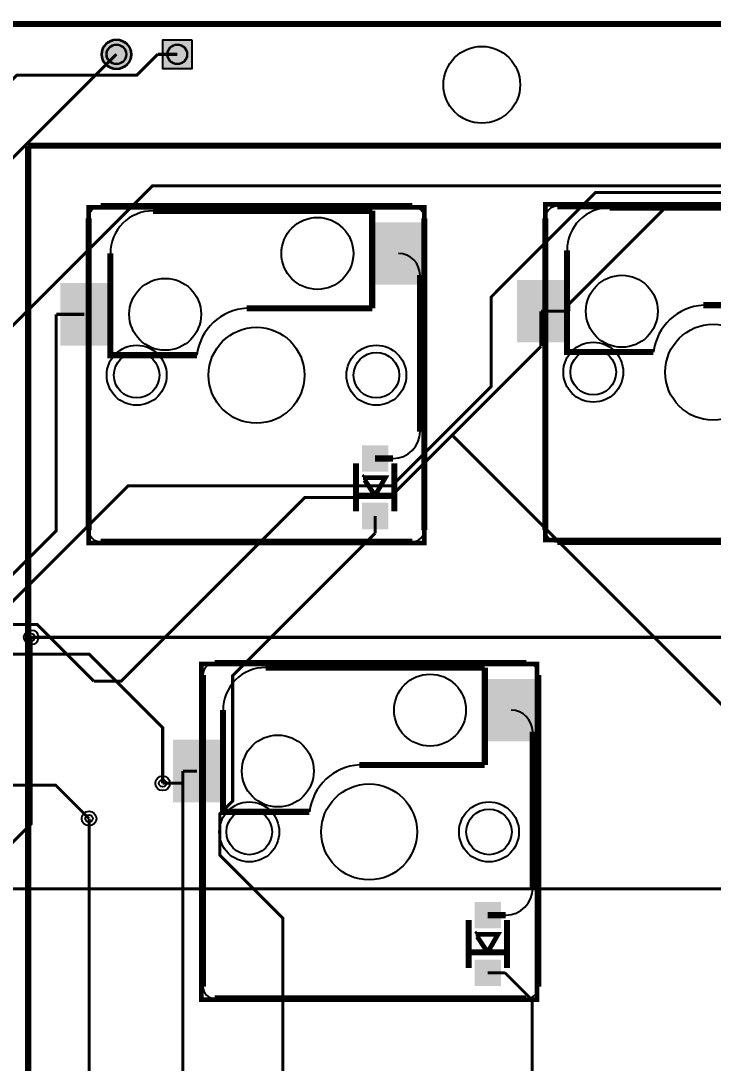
# Model space of a CAD drawing. Header units: millimetres. Extents: x -34 to 290, y -3 to 102.
# Drawn here: x 1.09 to 29.97, y 56.98 to 100.46 of the extents above; entities that cross this region are included whole.
import ezdxf

# ---------------------------------------------------------------- set-up
doc = ezdxf.new("R2010")
doc.units = ezdxf.units.MM
for name, color, linetype, true_color in [('BoardOutLine', 6, 'Continuous', 0xff00ff), ('BottomLayer', 5, 'Continuous', 0x0000ff), ('BottomPasteMaskLayer', 7, 'Continuous', 0x800000), ('BottomSilkLayer', 7, 'Continuous', 0x66cc33), ('BottomSolderMaskLayer', 7, 'Continuous', 0xaa00ff), ('Hole', 7, 'Continuous', 0x222222), ('Multi-Layer', 7, 'Continuous', 0xc0c0c0), ('TopLayer', 1, 'Continuous', 0xff0000), ('TopSilkLayer', 7, 'Continuous', 0xffcc00), ('TopSolderMaskLayer', 7, 'Continuous', 0x800080)]:
    doc.layers.add(name, color=color, linetype=linetype, true_color=true_color)

msp = doc.modelspace()

# ---------------------------------------------------------------- hatches: boundary and pattern name
at = {"layer": 'BottomLayer'}
for points in [[(17.791, 89.505), (15.891, 89.505), (15.891, 92.005), (17.791, 92.005)], [(23.735, 87.092), (21.835, 87.092), (21.835, 89.592), (23.735, 89.592)], [(4.685, 86.965), (2.785, 86.965), (2.785, 89.465), (4.685, 89.465)], [(16.371, 82.701), (16.371, 81.701), (15.371, 81.701), (15.371, 82.701)], [(16.371, 80.301), (16.371, 79.301), (15.371, 79.301), (15.371, 80.301)], [(22.49, 70.455), (20.59, 70.455), (20.59, 72.955), (22.49, 72.955)], [(9.384, 67.915), (7.484, 67.915), (7.484, 70.415), (9.384, 70.415)], [(21.07, 63.651), (21.07, 62.651), (20.07, 62.651), (20.07, 63.651)], [(21.07, 61.251), (21.07, 60.251), (20.07, 60.251), (20.07, 61.251)]]:
    msp.add_hatch(color=256, dxfattribs=at).paths.add_polyline_path(points)
at = {"layer": 'BottomPasteMaskLayer'}
for points in [[(17.791, 89.505), (15.891, 89.505), (15.891, 92.005), (17.791, 92.005)], [(23.735, 87.092), (21.835, 87.092), (21.835, 89.592), (23.735, 89.592)], [(4.685, 86.965), (2.785, 86.965), (2.785, 89.465), (4.685, 89.465)], [(16.371, 82.701), (16.371, 81.701), (15.371, 81.701), (15.371, 82.701)], [(16.371, 80.301), (16.371, 79.301), (15.371, 79.301), (15.371, 80.301)], [(22.49, 70.455), (20.59, 70.455), (20.59, 72.955), (22.49, 72.955)], [(9.384, 67.915), (7.484, 67.915), (7.484, 70.415), (9.384, 70.415)], [(21.07, 63.651), (21.07, 62.651), (20.07, 62.651), (20.07, 63.651)], [(21.07, 61.251), (21.07, 60.251), (20.07, 60.251), (20.07, 61.251)]]:
    msp.add_hatch(color=256, dxfattribs=at).paths.add_polyline_path(points)
at = {"layer": 'BottomSolderMaskLayer'}
for points in [[(4.455, 99.06, 1), (5.705, 99.06, 1)], [(8.246, 99.686), (8.246, 98.434), (6.994, 98.434), (6.994, 99.686)], [(17.842, 89.454), (15.841, 89.454), (15.841, 92.056), (17.842, 92.056)], [(23.786, 87.041), (21.784, 87.041), (21.784, 89.643), (23.786, 89.643)], [(4.736, 86.914), (2.734, 86.914), (2.734, 89.516), (4.736, 89.516)], [(16.422, 82.752), (16.422, 81.65), (15.32, 81.65), (15.32, 82.752)], [(16.422, 80.352), (16.422, 79.25), (15.32, 79.25), (15.32, 80.352)], [(22.541, 70.404), (20.54, 70.404), (20.54, 73.006), (22.541, 73.006)], [(9.435, 67.864), (7.433, 67.864), (7.433, 70.466), (9.435, 70.466)], [(21.121, 63.702), (21.121, 62.6), (20.019, 62.6), (20.019, 63.702)], [(21.121, 61.302), (21.121, 60.2), (20.019, 60.2), (20.019, 61.302)]]:
    msp.add_hatch(color=256, dxfattribs=at).paths.add_polyline_path(points)
at = {"layer": 'TopSolderMaskLayer'}
for points in [[(4.455, 99.06, 1), (5.705, 99.06, 1)], [(8.246, 99.686), (8.246, 98.434), (6.994, 98.434), (6.994, 99.686)]]:
    msp.add_hatch(color=256, dxfattribs=at).paths.add_polyline_path(points)

# ---------------------------------------------------------------- linework, layer by layer
at = {"layer": 'BoardOutLine', "const_width": 0.254}
msp.add_lwpolyline([(-34.29, 100.33), (-34.29, -2.54), (289.56, -2.54), (289.56, 100.33), (-34.29, 100.33)], close=True, dxfattribs=at)
at = {"layer": 'BottomLayer'}
for points, const_width in [([(-4.72, 92.969), (-4.296, 92.969), (0.921, 98.187), (5.931, 98.187), (6.804, 99.06)], 0.127), ([(7.62, 99.06), (7.62, 99.06), (6.804, 99.06)], 0.127), ([(214.451, 88.633), (209.504, 93.58), (6.592, 93.58), (-4.755, 82.234), (-4.755, 47.738), (-4.388, 47.371)], 0.127), ([(-4.284, 54.991), (-4.389, 55.096), (-4.389, 71.1), (5.577, 81.066), (16.578, 81.066), (20.712, 85.2), (20.712, 88.938), (25.07, 93.297), (171.687, 93.297), (176.351, 88.633)], 0.127), ([(23.951, 88.342), (23.951, 88.633), (27.97, 92.652), (36.65, 92.652), (40.669, 88.633), (40.669, 88.342)], 0.127), ([(17.745, 87.225), (17.745, 87.225), (17.745, 89.851)], 0.254), ([(2.569, 88.215), (2.569, 79.182), (-2.572, 74.041)], 0.127), ([(3.735, 88.215), (3.735, 88.215), (2.569, 88.215)], 0.127), ([(22.785, 88.342), (22.785, 88.342), (23.951, 88.342)], 0.127), ([(22.785, 88.342), (22.785, 88.342), (22.785, 86.876)], 0.127), ([(17.745, 87.225), (17.745, 87.225), (17.745, 83.326)], 0.254), ([(19.082, 83.173), (19.082, 83.173), (22.785, 86.876)], 0.127), ([(4.146, 72.91), (5.275, 72.91), (12.934, 80.569), (16.478, 80.569), (19.082, 83.173)], 0.127), ([(19.082, 83.173), (19.082, 83.173), (31.144, 71.111)], 0.127), ([(16.621, 82.201), (16.621, 82.201), (15.871, 82.201)], 0.254), ([(15.871, 79.801), (15.871, 79.801), (15.871, 79.085)], 0.127), ([(9.071, 40.102), (9.071, 45.795), (12.022, 48.745), (12.022, 63.022), (9.389, 65.654), (9.389, 67.376), (9.929, 67.915), (9.929, 73.143), (15.871, 79.085)], 0.127), ([(-3.606, 71.135), (0.532, 75.273), (1.783, 75.273), (4.146, 72.91)], 0.127), ([(-2.824, 62.611), (1.525, 66.96), (1.525, 74.742)], 0.127), ([(22.444, 68.175), (22.444, 68.175), (22.444, 70.801)], 0.254), ([(8.434, 69.165), (8.434, 69.165), (7.851, 69.165)], 0.127), ([(7.851, 69.165), (7.851, 69.165), (7.851, 68.654)], 0.127), ([(7.851, 68.654), (7.851, 68.654), (7.008, 68.654)], 0.127), ([(7.851, 68.654), (7.851, 68.654), (7.851, 51.945)], 0.127), ([(22.444, 68.175), (22.444, 68.175), (22.444, 64.276)], 0.254), ([(3.937, 67.183), (3.937, 67.183), (3.937, 51.562)], 0.127), ([(21.32, 63.151), (21.32, 63.151), (20.57, 63.151)], 0.254), ([(21.285, 60.751), (22.42, 59.616), (22.42, 48.708), (19.958, 46.246), (19.958, 45.784)], 0.127), ([(20.57, 60.751), (20.57, 60.751), (21.285, 60.751)], 0.127)]:
    msp.add_lwpolyline(points, dxfattribs=dict(at, const_width=const_width))
for centre, radius, start, end in [((16.841, 89.851), 0.904, 0, 90), ((16.621, 83.326), 1.125, 270, 0), ((21.54, 70.801), 0.904, 0, 90), ((21.32, 64.276), 1.125, 270, 0)]:
    msp.add_arc(centre, radius, start, end, dxfattribs=at)
at = {"layer": 'BottomSilkLayer'}
for points, const_width in [([(6.605, 92.533), (6.605, 92.533), (15.749, 92.533)], 0.254), ([(15.749, 88.469), (15.749, 88.469), (15.749, 92.533)], 0.254), ([(25.655, 92.66), (25.655, 92.66), (34.799, 92.66)], 0.254), ([(8.434, 86.513), (4.827, 86.513), (4.827, 90.755)], 0.254), ([(27.484, 86.64), (23.877, 86.64), (23.877, 90.882)], 0.254), ([(34.799, 88.596), (34.799, 88.596), (29.567, 88.596)], 0.254), ([(15.749, 88.469), (15.749, 88.469), (10.517, 88.469)], 0.254), ([(15.071, 80.001), (15.071, 80.001), (15.071, 82.001)], 0.254), ([(16.671, 80.001), (16.671, 80.001), (16.671, 82.001)], 0.254), ([(15.37, 81.4), (15.371, 81.401), (15.87, 80.649)], 0.2), ([(15.371, 81.401), (15.371, 81.401), (16.296, 81.401)], 0.2), ([(16.221, 81.401), (16.296, 81.401), (15.864, 80.65)], 0.2), ([(15.071, 80.65), (15.071, 80.65), (16.671, 80.65)], 0.254), ([(11.304, 73.483), (11.304, 73.483), (20.448, 73.483)], 0.254), ([(20.448, 69.419), (20.448, 69.419), (20.448, 73.483)], 0.254), ([(13.133, 67.463), (9.526, 67.463), (9.526, 71.705)], 0.254), ([(20.448, 69.419), (20.448, 69.419), (15.216, 69.419)], 0.254), ([(19.77, 60.951), (19.77, 60.951), (19.77, 62.951)], 0.254), ([(21.37, 60.951), (21.37, 60.951), (21.37, 62.951)], 0.254), ([(20.069, 62.35), (20.07, 62.351), (20.569, 61.599)], 0.2), ([(20.07, 62.351), (20.07, 62.351), (20.995, 62.351)], 0.2), ([(20.92, 62.351), (20.995, 62.351), (20.563, 61.6)], 0.2), ([(19.77, 61.6), (19.77, 61.6), (21.37, 61.6)], 0.254)]:
    msp.add_lwpolyline(points, dxfattribs=dict(at, const_width=const_width))
for centre, radius, start, end in [((25.647, 90.891), 1.769, 89.7213, 180.2787), ((6.597, 90.764), 1.769, 89.7213, 180.2787), ((10.638, 86.253), 2.219, 93.1216, 173.2761), ((29.688, 86.38), 2.219, 93.1216, 173.2761), ((11.296, 71.714), 1.769, 89.7213, 180.2787), ((15.337, 67.203), 2.219, 93.1216, 173.2761)]:
    msp.add_arc(centre, radius, start, end, dxfattribs=at)
at = {"layer": 'BottomSolderMaskLayer'}
for centre, radius in [((5.08, 99.06), 0.625), ((5.08, 99.06), 0.417), ((7.62, 99.06), 0.417)]:
    msp.add_circle(centre, radius, dxfattribs=at)
at = {"layer": 'Hole'}
for centre in [(1.525, 74.742), (7.008, 68.654), (3.937, 67.183)]:
    msp.add_circle(centre, 0.153, dxfattribs=at)
at = {"layer": 'Multi-Layer'}
msp.add_lwpolyline([(8.22, 99.66), (8.22, 98.46), (7.02, 98.46), (7.02, 99.66)], close=True, dxfattribs=at)
for centre, radius in [((5.08, 99.06), 0.6), ((5.08, 99.06), 0.4), ((7.62, 99.06), 0.4), ((20.32, 97.79), 1.6), ((13.463, 90.755), 1.5), ((7.113, 88.215), 1.5), ((26.163, 88.342), 1.5), ((10.923, 85.675), 2), ((29.973, 85.802), 2), ((5.923, 85.675), 0.95), ((15.923, 85.675), 0.95), ((24.973, 85.802), 0.95), ((1.525, 74.742), 0.305), ((18.162, 71.705), 1.5), ((11.812, 69.165), 1.5), ((7.008, 68.654), 0.305), ((15.622, 66.625), 2), ((3.937, 67.183), 0.305), ((10.622, 66.625), 0.95), ((20.622, 66.625), 0.95)]:
    msp.add_circle(centre, radius, dxfattribs=at)
at = {"layer": 'TopLayer', "const_width": 0.127}
for points in [[(-8.057, 90.901), (-8.251, 91.095), (-8.251, 92.296), (-5.92, 94.627), (0.647, 94.627), (5.08, 99.06)], [(88.463, 74.742), (88.463, 74.742), (1.525, 74.742)], [(-2.824, 74.041), (3.937, 74.041), (7.008, 70.97), (7.008, 68.654)], [(0, 68.58), (2.54, 68.58), (3.937, 67.183)], [(65.963, 64.256), (65.963, 64.256), (-1.057, 64.256)]]:
    msp.add_lwpolyline(points, dxfattribs=at)
at = {"layer": 'TopSilkLayer'}
for points, const_width in [([(1.397, 0), (1.397, 0), (1.397, 95.25)], 0.254), ([(1.397, 95.25), (1.397, 95.25), (287.147, 95.25)], 0.254), ([(7.823, 78.675), (17.923, 78.675), (17.923, 92.676), (3.923, 92.676), (3.923, 78.675), (7.923, 78.675)], 0.2), ([(4.422, 92.725), (4.422, 92.725), (17.422, 92.725)], 0.254), ([(26.873, 78.802), (36.973, 78.802), (36.973, 92.803), (22.973, 92.803), (22.973, 78.802), (26.973, 78.802)], 0.2), ([(23.472, 92.725), (23.472, 92.725), (36.472, 92.725)], 0.254), ([(3.922, 92.225), (3.922, 92.225), (3.922, 79.225)], 0.254), ([(17.922, 92.225), (17.922, 92.225), (17.922, 79.225)], 0.254), ([(22.972, 92.225), (22.972, 92.225), (22.972, 79.225)], 0.254), ([(4.422, 78.725), (4.422, 78.725), (17.422, 78.725)], 0.254), ([(23.472, 78.725), (23.472, 78.725), (36.472, 78.725)], 0.254), ([(12.522, 59.625), (22.622, 59.625), (22.622, 73.626), (8.622, 73.626), (8.622, 59.625), (12.622, 59.625)], 0.2), ([(9.184, 73.675), (9.184, 73.675), (22.185, 73.675)], 0.254), ([(8.684, 73.175), (8.684, 73.175), (8.684, 60.175)], 0.254), ([(22.685, 73.175), (22.685, 73.175), (22.685, 60.175)], 0.254), ([(9.184, 59.675), (9.184, 59.675), (22.185, 59.675)], 0.254)]:
    msp.add_lwpolyline(points, dxfattribs=dict(at, const_width=const_width))
for centre in [(24.973, 85.802), (5.923, 85.675), (15.923, 85.675), (10.622, 66.625), (20.622, 66.625)]:
    msp.add_circle(centre, 1.25, dxfattribs=at)
for centre, start, end in [((4.422, 92.225), 90, 180), ((17.422, 92.225), 0, 90), ((23.472, 92.225), 90, 180), ((4.422, 79.225), 180, 270), ((17.422, 79.225), 270, 360), ((23.472, 79.225), 180, 270), ((9.184, 73.175), 90, 180), ((22.185, 73.175), 0, 90), ((9.184, 60.175), 180, 270), ((22.185, 60.175), 270, 360)]:
    msp.add_arc(centre, 0.5, start, end, dxfattribs=at)
at = {"layer": 'TopSolderMaskLayer'}
for centre, radius in [((5.08, 99.06), 0.625), ((5.08, 99.06), 0.417), ((7.62, 99.06), 0.417)]:
    msp.add_circle(centre, radius, dxfattribs=at)

doc.saveas('drawing.dxf')
